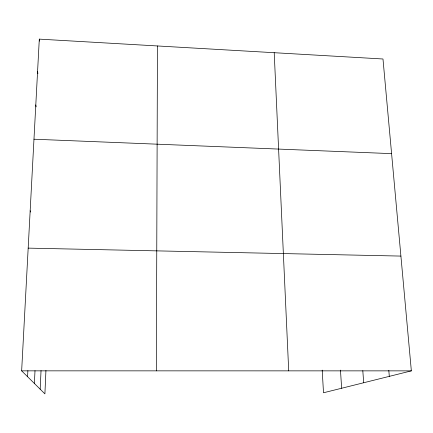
<?xml version="1.0" encoding="UTF-8"?>
<svg xmlns="http://www.w3.org/2000/svg" width="433" height="433" viewBox="0 0 433 433"><rect width="100%" height="100%" fill="white"/><g stroke="black" fill="none" stroke-linecap="round" stroke-linejoin="round"><path stroke-width="0.65" d="M156.356 370.854L157.455 45.958M45.936 370.491L44.902 393.873L21.65 370.848L39.3 39.127L382.983 58.991L411.35 370.865L323.505 392.769L322.195 370.145M40.177 389.197L41.038 370.594M34.386 383.454L35.003 370.697M27.577 376.715L27.885 370.643M21.65 370.848L411.35 370.865M28.183 248.12L400.909 256.087M33.974 139.215L391.589 153.639M30.169 210.768L30.537 212.024M35.798 104.927L36.166 106.891M37.574 71.575L37.904 73.54M39.3 39.127L39.598 41.13M388.807 370.356L389.305 376.358M362.805 370.664L363.688 382.75M340.468 370.134L341.642 388.244M274.208 52.707L288.708 370.859"/></g></svg>
